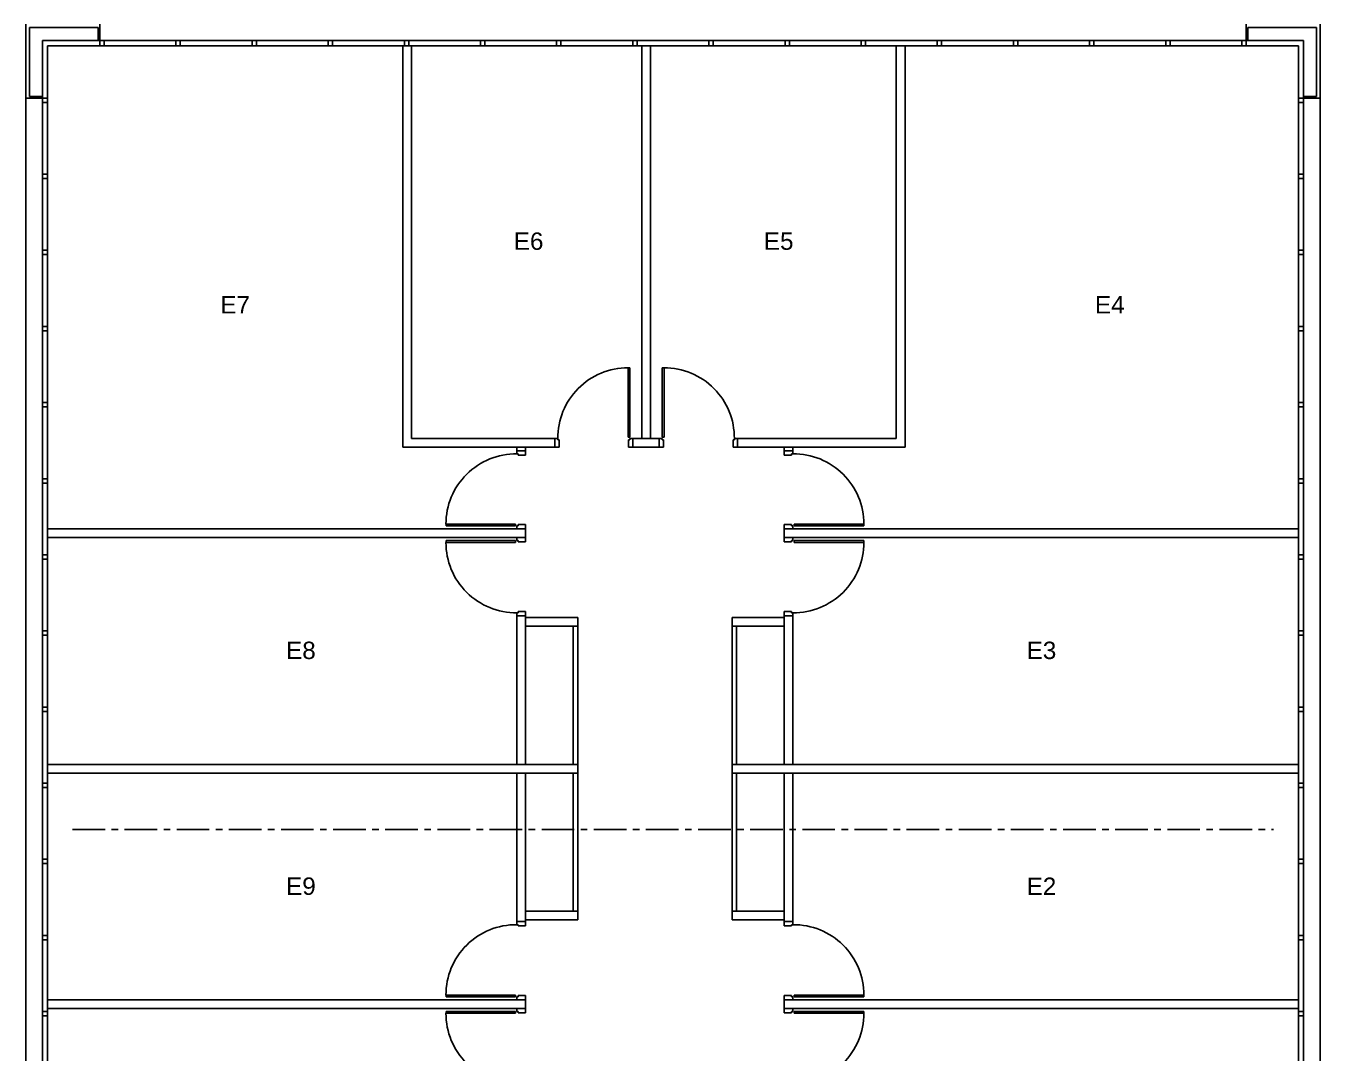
# Model space of a CAD drawing. Extents: x 1614 to 26454, y 2920 to 16595.
# Drawn here: x 20062 to 21551, y 5163 to 6346 of the extents above; entities that cross this region are included whole.
import ezdxf

# ---------------------------------------------------------------- set-up
doc = ezdxf.new("R2010")
doc.units = 0
doc.header["$MEASUREMENT"] = 0
doc.linetypes.add('AXES', pattern=[2, 1.25, -0.25, 0.25, -0.25])
for name, color, linetype in [('BA_APPUI_FENETRE', 140, 'CONTINUOUS'), ('BA_AXE_TRAME', 253, 'AXES'), ('BA_BARDAGE', 1, 'CONTINUOUS'), ('BA_CLOISON_EXISTANTE', 4, 'CONTINUOUS'), ('BA_MENUIS_EXTERIEURE', 6, 'CONTINUOUS'), ('BA_MENUIS_INTERIEURE', 202, 'CONTINUOUS'), ('TXT_REP_PIECE', 3, 'CONTINUOUS')]:
    doc.layers.add(name, color=color, linetype=linetype)

msp = doc.modelspace()

# ---------------------------------------------------------------- linework, layer by layer
at = {"layer": 'BA_APPUI_FENETRE'}
for p, q in [((20061.7, 4593.1), (20061.7, 6262.7)), ((21551.1, 5031.1), (21551.1, 6262.7))]:
    msp.add_line(p, q, dxfattribs=at)
at = {"layer": 'BA_AXE_TRAME', "ltscale": 30}
msp.add_line((20115.3, 5420.8), (21497.5, 5420.8), dxfattribs=at)
at = {"layer": 'BA_BARDAGE', "ltscale": 30}
for p, q in [((20061.7, 6262.7), (20061.7, 6347.8)), ((20146.8, 6328.8), (20146.8, 6347.8)), ((21466, 6328.8), (21466, 6347.8)), ((21551.1, 6262.7), (21551.1, 6347.8)), ((20080.7, 6262.7), (20061.7, 6262.7)), ((21532.1, 6262.7), (21551.1, 6262.7))]:
    msp.add_line(p, q, dxfattribs=at)
at = {"layer": 'BA_CLOISON_EXISTANTE'}
for p, q in [((20495.4, 6322.8), (20495.4, 5860.8)), ((20505.4, 6322.8), (20505.4, 5870.8)), ((20770.4, 6322.8), (20770.4, 5870.8)), ((20780.4, 6322.8), (20780.4, 5870.8)), ((21063.4, 6322.8), (21063.4, 5870.8)), ((21073.4, 6322.8), (21073.4, 5860.8)), ((20670.3, 5870.8), (20505.4, 5870.8)), ((20790.5, 5870.8), (20760.3, 5870.8)), ((21063.4, 5870.8), (20880.5, 5870.8)), ((20670.3, 5860.8), (20495.4, 5860.8)), ((20626.7, 5860.8), (20626.7, 5856.8)), ((20636.7, 5860.8), (20636.7, 5856.8)), ((20790.5, 5860.8), (20760.3, 5860.8)), ((21073.4, 5860.8), (20880.5, 5860.8)), ((20934.4, 5860.8), (20934.4, 5856.8)), ((20944.4, 5860.8), (20944.4, 5856.8)), ((20086.7, 5766.8), (20636.7, 5766.8)), ((20636.7, 5766.8), (20636.7, 5756.8)), ((21526.1, 5766.8), (20934.4, 5766.8)), ((20934.4, 5766.8), (20934.4, 5756.8)), ((20086.7, 5756.8), (20636.7, 5756.8)), ((21526.1, 5756.8), (20934.4, 5756.8)), ((20626.7, 5495.8), (20626.7, 5666.8)), ((20636.7, 5495.8), (20636.7, 5666.8)), ((20636.7, 5664.8), (20696.7, 5664.8)), ((20636.7, 5664.8), (20696.7, 5664.8)), ((20696.7, 5664.8), (20696.7, 5654.8)), ((20696.7, 5664.8), (20696.7, 5654.8)), ((20934.4, 5664.8), (20874.4, 5664.8)), ((20874.4, 5664.8), (20874.4, 5654.8)), ((20934.4, 5664.8), (20874.4, 5664.8)), ((20874.4, 5664.8), (20874.4, 5654.8)), ((20934.4, 5495.8), (20934.4, 5666.8)), ((20944.4, 5495.8), (20944.4, 5666.8)), ((20636.7, 5654.8), (20696.7, 5654.8)), ((20636.7, 5654.8), (20696.7, 5654.8)), ((20934.4, 5654.8), (20874.4, 5654.8)), ((20934.4, 5654.8), (20874.4, 5654.8)), ((20086.7, 5495.8), (20696.7, 5495.8)), ((20086.7, 5485.8), (20696.7, 5485.8)), ((20626.7, 5314.8), (20626.7, 5485.8)), ((20636.7, 5314.8), (20636.7, 5485.8)), ((20696.7, 5495.8), (20696.7, 5485.8)), ((21526.1, 5495.8), (20874.4, 5495.8)), ((20874.4, 5495.8), (20874.4, 5485.8)), ((21526.1, 5485.8), (20874.4, 5485.8)), ((20934.4, 5314.8), (20934.4, 5485.8)), ((20944.4, 5314.8), (20944.4, 5485.8)), ((20636.7, 5326.8), (20696.7, 5326.8)), ((20696.7, 5316.8), (20696.7, 5326.8)), ((20934.4, 5326.8), (20874.4, 5326.8)), ((20874.4, 5316.8), (20874.4, 5326.8)), ((20636.7, 5316.8), (20696.7, 5316.8)), ((20934.4, 5316.8), (20874.4, 5316.8)), ((20086.7, 5224.8), (20636.7, 5224.8)), ((20086.7, 5214.8), (20636.7, 5214.8)), ((20636.7, 5214.8), (20636.7, 5224.8)), ((21526.1, 5224.8), (20934.4, 5224.8)), ((20934.4, 5214.8), (20934.4, 5224.8)), ((21526.1, 5214.8), (20934.4, 5214.8))]:
    msp.add_line(p, q, dxfattribs=at)
at = {"layer": 'BA_MENUIS_EXTERIEURE'}
for p, q in [((20065.7, 6264.7), (20065.7, 6343.8)), ((20144.8, 6343.8), (20065.7, 6343.8)), ((20144.8, 6328.8), (20144.8, 6343.8)), ((21547.1, 6343.8), (21468, 6343.8)), ((21468, 6328.8), (21468, 6343.8)), ((21547.1, 6264.7), (21547.1, 6343.8)), ((20080.7, 5039.7), (20080.7, 6328.8)), ((21532.1, 6328.8), (20080.7, 6328.8)), ((20086.7, 5039.7), (20086.7, 6322.8)), ((21526.1, 6322.8), (20086.7, 6322.8)), ((20146.8, 6322.8), (20146.8, 6328.8)), ((20151.8, 6322.8), (20151.8, 6328.8)), ((20234.4, 6322.8), (20234.4, 6328.8)), ((20239.4, 6322.8), (20239.4, 6328.8)), ((20322, 6322.8), (20322, 6328.8)), ((20327, 6322.8), (20327, 6328.8)), ((20409.6, 6322.8), (20409.6, 6328.8)), ((20414.6, 6322.8), (20414.6, 6328.8)), ((20497.3, 6322.8), (20497.3, 6328.8)), ((20502.3, 6322.8), (20502.3, 6328.8)), ((20584.9, 6322.8), (20584.9, 6328.8)), ((20589.9, 6322.8), (20589.9, 6328.8)), ((20672.5, 6322.8), (20672.5, 6328.8)), ((20677.5, 6322.8), (20677.5, 6328.8)), ((20760.1, 6322.8), (20760.1, 6328.8)), ((20765.1, 6322.8), (20765.1, 6328.8)), ((20847.7, 6322.8), (20847.7, 6328.8)), ((20852.7, 6322.8), (20852.7, 6328.8)), ((20935.3, 6322.8), (20935.3, 6328.8)), ((20940.3, 6322.8), (20940.3, 6328.8)), ((21022.9, 6322.8), (21022.9, 6328.8)), ((21027.9, 6322.8), (21027.9, 6328.8)), ((21110.5, 6322.8), (21110.5, 6328.8)), ((21115.5, 6322.8), (21115.5, 6328.8)), ((21198.1, 6322.8), (21198.1, 6328.8)), ((21203.1, 6322.8), (21203.1, 6328.8)), ((21285.8, 6322.8), (21285.8, 6328.8)), ((21290.8, 6322.8), (21290.8, 6328.8)), ((21373.4, 6322.8), (21373.4, 6328.8)), ((21378.4, 6322.8), (21378.4, 6328.8)), ((21461, 6322.8), (21461, 6328.8)), ((21466, 6322.8), (21466, 6328.8)), ((21526.1, 4982.8), (21526.1, 6322.8)), ((21532.1, 4976.8), (21532.1, 6328.8)), ((20080.7, 6264.7), (20065.7, 6264.7)), ((20086.7, 6262.7), (20080.7, 6262.7)), ((20086.7, 6257.7), (20080.7, 6257.7)), ((21526.1, 6262.7), (21532.1, 6262.7)), ((21526.1, 6257.7), (21532.1, 6257.7)), ((21532.1, 6264.7), (21547.1, 6264.7)), ((20086.7, 6175.1), (20080.7, 6175.1)), ((20086.7, 6170.1), (20080.7, 6170.1)), ((21526.1, 6175.1), (21532.1, 6175.1)), ((21526.1, 6170.1), (21532.1, 6170.1)), ((20086.7, 6087.5), (20080.7, 6087.5)), ((20086.7, 6082.5), (20080.7, 6082.5)), ((21526.1, 6087.5), (21532.1, 6087.5)), ((21526.1, 6082.5), (21532.1, 6082.5)), ((20086.7, 5999.9), (20080.7, 5999.9)), ((20086.7, 5994.9), (20080.7, 5994.9)), ((21526.1, 5999.9), (21532.1, 5999.9)), ((21526.1, 5994.9), (21532.1, 5994.9)), ((20086.7, 5912.3), (20080.7, 5912.3)), ((20086.7, 5907.3), (20080.7, 5907.3)), ((21526.1, 5912.3), (21532.1, 5912.3)), ((21526.1, 5907.3), (21532.1, 5907.3)), ((20086.7, 5824.6), (20080.7, 5824.6)), ((21526.1, 5824.6), (21532.1, 5824.6)), ((20086.7, 5819.6), (20080.7, 5819.6)), ((21526.1, 5819.6), (21532.1, 5819.6)), ((20086.7, 5737), (20080.7, 5737)), ((21526.1, 5737), (21532.1, 5737)), ((20086.7, 5732), (20080.7, 5732)), ((21526.1, 5732), (21532.1, 5732)), ((20086.7, 5649.4), (20080.7, 5649.4)), ((21526.1, 5649.4), (21532.1, 5649.4)), ((20086.7, 5644.4), (20080.7, 5644.4)), ((21526.1, 5644.4), (21532.1, 5644.4)), ((20086.7, 5561.8), (20080.7, 5561.8)), ((20086.7, 5556.8), (20080.7, 5556.8)), ((21526.1, 5561.8), (21532.1, 5561.8)), ((21526.1, 5556.8), (21532.1, 5556.8)), ((20086.7, 5474.2), (20080.7, 5474.2)), ((20086.7, 5469.2), (20080.7, 5469.2)), ((21526.1, 5474.2), (21532.1, 5474.2)), ((21526.1, 5469.2), (21532.1, 5469.2)), ((20086.7, 5386.6), (20080.7, 5386.6)), ((20086.7, 5381.6), (20080.7, 5381.6)), ((21526.1, 5386.6), (21532.1, 5386.6)), ((21526.1, 5381.6), (21532.1, 5381.6)), ((20086.7, 5299), (20080.7, 5299)), ((20086.7, 5294), (20080.7, 5294)), ((21526.1, 5299), (21532.1, 5299)), ((21526.1, 5294), (21532.1, 5294)), ((20086.7, 5211.4), (20080.7, 5211.4)), ((20086.7, 5206.4), (20080.7, 5206.4)), ((21526.1, 5211.4), (21532.1, 5211.4)), ((21526.1, 5206.4), (21532.1, 5206.4))]:
    msp.add_line(p, q, dxfattribs=at)
at = {"layer": 'BA_MENUIS_INTERIEURE'}
for p, q in [((20754.7, 5872.3), (20754.7, 5952.4)), ((20756.7, 5952.3), (20754.7, 5952.3)), ((20756.7, 5872.3), (20756.7, 5952.3)), ((20794.1, 5872.3), (20794.1, 5952.3)), ((20794.1, 5952.3), (20796.1, 5952.3)), ((20796.1, 5872.3), (20796.1, 5952.4)), ((20670.3, 5860.8), (20670.3, 5870.8)), ((20670.3, 5870.8), (20673.8, 5870.8)), ((20673.8, 5870.8), (20673.8, 5869.3)), ((20673.8, 5869.3), (20675.3, 5869.3)), ((20675.3, 5869.3), (20675.3, 5860.8)), ((20756.7, 5872.3), (20754.7, 5872.3)), ((20755.3, 5869.3), (20755.3, 5860.8)), ((20756.8, 5869.3), (20755.3, 5869.3)), ((20760.3, 5870.8), (20756.8, 5870.8)), ((20756.8, 5870.8), (20756.8, 5869.3)), ((20760.3, 5860.8), (20760.3, 5870.8)), ((20790.5, 5860.8), (20790.5, 5870.8)), ((20790.5, 5870.8), (20794, 5870.8)), ((20794, 5870.8), (20794, 5869.3)), ((20794, 5869.3), (20795.5, 5869.3)), ((20794.1, 5872.3), (20796.1, 5872.3)), ((20795.5, 5869.3), (20795.5, 5860.8)), ((20875.5, 5869.3), (20875.5, 5860.8)), ((20877, 5869.3), (20875.5, 5869.3)), ((20877, 5870.8), (20877, 5869.3)), ((20880.5, 5870.8), (20877, 5870.8)), ((20880.5, 5860.8), (20880.5, 5870.8)), ((20636.7, 5856.8), (20626.7, 5856.8)), ((20626.7, 5856.8), (20626.7, 5853.3)), ((20626.7, 5853.3), (20628.2, 5853.3)), ((20628.2, 5853.3), (20628.2, 5851.8)), ((20636.7, 5851.8), (20636.7, 5856.8)), ((20675.3, 5860.8), (20670.3, 5860.8)), ((20755.3, 5860.8), (20760.3, 5860.8)), ((20795.5, 5860.8), (20790.5, 5860.8)), ((20875.5, 5860.8), (20880.5, 5860.8)), ((20934.4, 5856.8), (20944.4, 5856.8)), ((20934.4, 5851.8), (20934.4, 5856.8)), ((20942.9, 5853.3), (20942.9, 5851.8)), ((20944.4, 5853.3), (20942.9, 5853.3)), ((20944.4, 5856.8), (20944.4, 5853.3)), ((20628.2, 5851.8), (20636.7, 5851.8)), ((20942.9, 5851.8), (20934.4, 5851.8)), ((20625.2, 5772.3), (20545.1, 5772.3)), ((20545.2, 5770.3), (20545.2, 5772.3)), ((20625.2, 5770.3), (20545.2, 5770.3)), ((20625.2, 5770.3), (20625.2, 5772.3)), ((20626.7, 5766.8), (20626.7, 5770.3)), ((20626.7, 5770.3), (20628.2, 5770.3)), ((20636.7, 5766.8), (20626.7, 5766.8)), ((20628.2, 5771.8), (20636.7, 5771.8)), ((20628.2, 5770.3), (20628.2, 5771.8)), ((20636.7, 5771.8), (20636.7, 5766.8)), ((20934.4, 5771.8), (20934.4, 5766.8)), ((20942.9, 5771.8), (20934.4, 5771.8)), ((20934.4, 5766.8), (20944.4, 5766.8)), ((20942.9, 5770.3), (20942.9, 5771.8)), ((20944.4, 5770.3), (20942.9, 5770.3)), ((20944.4, 5766.8), (20944.4, 5770.3)), ((20945.9, 5772.3), (21026, 5772.3)), ((20945.9, 5770.3), (20945.9, 5772.3)), ((20945.9, 5770.3), (21025.9, 5770.3)), ((21025.9, 5770.3), (21025.9, 5772.3)), ((20625.2, 5751.3), (20545.1, 5751.3)), ((20625.2, 5753.3), (20545.2, 5753.3)), ((20545.2, 5753.3), (20545.2, 5751.3)), ((20625.2, 5753.3), (20625.2, 5751.3)), ((20636.7, 5756.8), (20626.7, 5756.8)), ((20626.7, 5756.8), (20626.7, 5753.3)), ((20626.7, 5753.3), (20628.2, 5753.3)), ((20628.2, 5753.3), (20628.2, 5751.8)), ((20628.2, 5751.8), (20636.7, 5751.8)), ((20636.7, 5751.8), (20636.7, 5756.8)), ((20934.4, 5751.8), (20934.4, 5756.8)), ((20934.4, 5756.8), (20944.4, 5756.8)), ((20942.9, 5751.8), (20934.4, 5751.8)), ((20942.9, 5753.3), (20942.9, 5751.8)), ((20944.4, 5753.3), (20942.9, 5753.3)), ((20944.4, 5756.8), (20944.4, 5753.3)), ((20945.9, 5753.3), (21025.9, 5753.3)), ((20945.9, 5753.3), (20945.9, 5751.3)), ((20945.9, 5751.3), (21026, 5751.3)), ((21025.9, 5753.3), (21025.9, 5751.3)), ((20626.7, 5670.3), (20628.2, 5670.3)), ((20626.7, 5666.8), (20626.7, 5670.3)), ((20626.7, 5670.3), (20628.2, 5670.3)), ((20626.7, 5666.8), (20626.7, 5670.3)), ((20636.7, 5666.8), (20626.7, 5666.8)), ((20636.7, 5666.8), (20626.7, 5666.8)), ((20628.2, 5671.8), (20636.7, 5671.8)), ((20628.2, 5670.3), (20628.2, 5671.8)), ((20628.2, 5671.8), (20636.7, 5671.8)), ((20628.2, 5670.3), (20628.2, 5671.8)), ((20636.7, 5671.8), (20636.7, 5666.8)), ((20636.7, 5671.8), (20636.7, 5666.8)), ((20942.9, 5671.8), (20934.4, 5671.8)), ((20934.4, 5671.8), (20934.4, 5666.8)), ((20942.9, 5671.8), (20934.4, 5671.8)), ((20934.4, 5671.8), (20934.4, 5666.8)), ((20934.4, 5666.8), (20944.4, 5666.8)), ((20934.4, 5666.8), (20944.4, 5666.8)), ((20942.9, 5670.3), (20942.9, 5671.8)), ((20942.9, 5670.3), (20942.9, 5671.8)), ((20944.4, 5670.3), (20942.9, 5670.3)), ((20944.4, 5670.3), (20942.9, 5670.3)), ((20944.4, 5666.8), (20944.4, 5670.3)), ((20944.4, 5666.8), (20944.4, 5670.3)), ((20691.7, 5654.8), (20691.7, 5495.8)), ((20696.7, 5654.8), (20696.7, 5495.8)), ((20874.4, 5654.8), (20874.4, 5495.8)), ((20879.4, 5654.8), (20879.4, 5495.8)), ((20691.7, 5326.8), (20691.7, 5485.8)), ((20696.7, 5326.8), (20696.7, 5485.8)), ((20874.4, 5326.8), (20874.4, 5485.8)), ((20879.4, 5326.8), (20879.4, 5485.8)), ((20636.7, 5314.8), (20626.7, 5314.8)), ((20626.7, 5314.8), (20626.7, 5311.3)), ((20626.7, 5311.3), (20628.2, 5311.3)), ((20628.2, 5311.3), (20628.2, 5309.8)), ((20628.2, 5309.8), (20636.7, 5309.8)), ((20636.7, 5309.8), (20636.7, 5314.8)), ((20934.4, 5314.8), (20944.4, 5314.8)), ((20934.4, 5309.8), (20934.4, 5314.8)), ((20942.9, 5309.8), (20934.4, 5309.8)), ((20942.9, 5311.3), (20942.9, 5309.8)), ((20944.4, 5311.3), (20942.9, 5311.3)), ((20944.4, 5314.8), (20944.4, 5311.3)), ((20625.2, 5230.3), (20545.1, 5230.3)), ((20545.2, 5228.3), (20545.2, 5230.3)), ((20625.2, 5228.3), (20545.2, 5228.3)), ((20625.2, 5228.3), (20625.2, 5230.3)), ((20626.7, 5224.8), (20626.7, 5228.3)), ((20626.7, 5228.3), (20628.2, 5228.3)), ((20628.2, 5229.8), (20636.7, 5229.8)), ((20628.2, 5228.3), (20628.2, 5229.8)), ((20636.7, 5229.8), (20636.7, 5224.8)), ((20934.4, 5229.8), (20934.4, 5224.8)), ((20942.9, 5229.8), (20934.4, 5229.8)), ((20942.9, 5228.3), (20942.9, 5229.8)), ((20944.4, 5228.3), (20942.9, 5228.3)), ((20944.4, 5224.8), (20944.4, 5228.3)), ((20945.9, 5230.3), (21026, 5230.3)), ((20945.9, 5228.3), (20945.9, 5230.3)), ((20945.9, 5228.3), (21025.9, 5228.3)), ((21025.9, 5228.3), (21025.9, 5230.3)), ((20636.7, 5224.8), (20626.7, 5224.8)), ((20636.7, 5214.8), (20626.7, 5214.8)), ((20626.7, 5214.8), (20626.7, 5211.3)), ((20636.7, 5209.8), (20636.7, 5214.8)), ((20934.4, 5224.8), (20944.4, 5224.8)), ((20934.4, 5209.8), (20934.4, 5214.8)), ((20934.4, 5214.8), (20944.4, 5214.8)), ((20944.4, 5214.8), (20944.4, 5211.3)), ((20625.2, 5209.3), (20545.1, 5209.3)), ((20625.2, 5211.3), (20545.2, 5211.3)), ((20545.2, 5211.3), (20545.2, 5209.3)), ((20625.2, 5211.3), (20625.2, 5209.3)), ((20626.7, 5211.3), (20628.2, 5211.3)), ((20628.2, 5211.3), (20628.2, 5209.8)), ((20628.2, 5209.8), (20636.7, 5209.8)), ((20942.9, 5209.8), (20934.4, 5209.8)), ((20942.9, 5211.3), (20942.9, 5209.8)), ((20944.4, 5211.3), (20942.9, 5211.3)), ((20945.9, 5211.3), (21025.9, 5211.3)), ((20945.9, 5211.3), (20945.9, 5209.3)), ((20945.9, 5209.3), (21026, 5209.3)), ((21025.9, 5211.3), (21025.9, 5209.3))]:
    msp.add_line(p, q, dxfattribs=at)
for centre, radius, start, end in [((20754.7, 5871.5), 80.9, 89.9501, 180.4961), ((20796.1, 5871.5), 80.9, 359.5039, 90.0499), ((20754.7, 5872.3), 0, 180, 270), ((20755.3, 5869.3), 0, 180, 270), ((20795.5, 5869.3), 0, 270, 360), ((20796.1, 5872.3), 0, 270, 360), ((20626, 5772.4), 80.9, 89.5039, 180.0499), ((20945.1, 5772.4), 80.9, 359.9501, 90.4961), ((20625.2, 5772.3), 0, 0, 90), ((20628.2, 5771.8), 0, 0, 90), ((20942.9, 5771.8), 0, 90, 180), ((20945.9, 5772.3), 0, 90, 180), ((20626, 5751.2), 80.9, 179.9501, 270.4961), ((20625.2, 5751.3), 0, 270, 0), ((20628.2, 5751.8), 0, 270, 0), ((20942.9, 5751.8), 0, 180, 270), ((20945.1, 5751.2), 80.9, 269.5039, 0.0499), ((20945.9, 5751.3), 0, 180, 270), ((20626, 5230.4), 80.9, 89.5039, 180.0499), ((20945.1, 5230.4), 80.9, 359.9501, 90.4961), ((20625.2, 5230.3), 0, 0, 90), ((20628.2, 5229.8), 0, 0, 90), ((20942.9, 5229.8), 0, 90, 180), ((20945.9, 5230.3), 0, 90, 180), ((20626, 5209.2), 80.9, 179.9501, 270.4961), ((20625.2, 5209.3), 0, 270, 0), ((20628.2, 5209.8), 0, 270, 0), ((20942.9, 5209.8), 0, 180, 270), ((20945.1, 5209.2), 80.9, 269.5039, 0.0499), ((20945.9, 5209.3), 0, 180, 270)]:
    msp.add_arc(centre, radius, start, end, dxfattribs=at)

# ---------------------------------------------------------------- texts
at = {"layer": 'TXT_REP_PIECE', "char_height": 20, "width": 169.541, "attachment_point": 5}
for s, insert in [('{\\fArial|b0|i0|c0|p34;E6}', (20640.2, 6097.9)), ('{\\fArial|b0|i0|c0|p34;E5}', (20928, 6097.9)), ('{\\fArial|b0|i0|c0|p34;E7}', (20302.5, 6024.8)), ('{\\fArial|b0|i0|c0|p34;E4}', (21309, 6024.8)), ('{\\fArial|b0|i0|c0|p34;E8}', (20378.2, 5626.9)), ('{\\fArial|b0|i0|c0|p34;E3}', (21230.4, 5626.9)), ('{\\fArial|b0|i0|c0|p34;E9}', (20378.2, 5355.5)), ('{\\fArial|b0|i0|c0|p34;E2}', (21230.4, 5355.5))]:
    msp.add_mtext(s, dxfattribs=dict(at, insert=insert))

doc.saveas('drawing.dxf')
